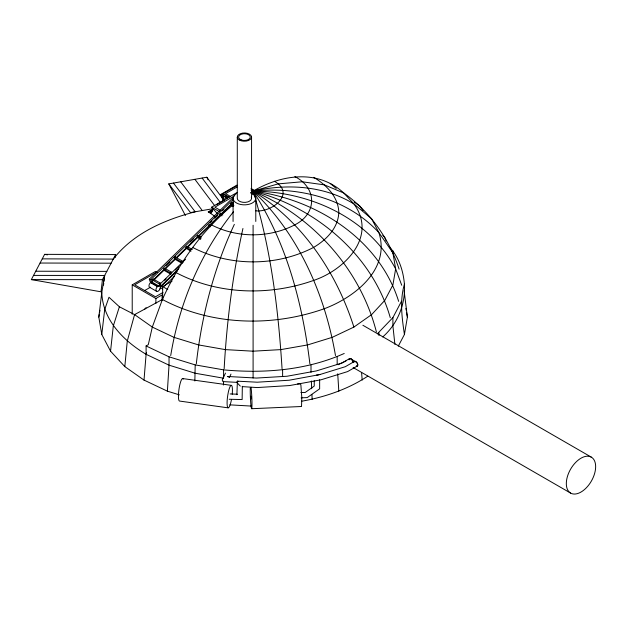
<?xml version="1.0" encoding="UTF-8"?>
<svg xmlns="http://www.w3.org/2000/svg" width="627" height="627" viewBox="0 0 627 627"><rect width="100%" height="100%" fill="white"/><g stroke="black" fill="none" stroke-linecap="round" stroke-linejoin="round"><path stroke-width="0.94" d="M319.817 374.585L289.141 380.228L257.18 382.204L237.382 381.169L236.904 394.704L237.288 394.203L230.125 393.944M242.328 386.295L242.132 399.556L229.239 399.258M223.431 385.017L223.518 381.13M194.856 380.989L195.193 364.89L169.031 356.818L146.099 345.955L146.099 354.302L144.006 380.087L167.385 391.162L179.338 394.853M224.152 368.676C226.794 321.573 232.695 274.563 242.939 228.494M167.385 391.162L169.031 365.165L169.031 356.818M144.006 380.087L124.812 366.591L127.281 341.057L134.578 314.613L162.385 299.487C178.468 263.732 201.628 231.034 231.818 205.836L233.393 204.747M110.556 351.191L113.299 325.954L119.381 306.775L108.988 297.261L104.685 309.566L101.778 334.481L110.556 351.191L124.812 366.591M115.313 257.344L115.634 254.586L44.619 254.35L31.35 279.603L100.994 291.798L102.444 279.681L115.634 254.586M103.526 285.175L103.753 283.239M103.988 281.296L104.685 275.48L33.592 275.402M196.314 363.801C201.659 315.796 213.854 268.199 234.341 224.38M101.778 334.481L98.815 317.097L101.778 292.527L104.685 275.48M98.815 317.097L99.309 314.205M99.638 312.27L99.967 310.341M398.278 346.175L404.423 334.481C401.954 317.748 399.571 300.748 404.423 284.172C403.271 270.793 398.937 257.321 389.728 247.312M404.423 334.481L407.385 317.097L404.101 290.63M170.709 355.564C179.236 303.507 200.421 253.002 233.503 211.754M195.193 364.89L223.58 369.859L223.58 378.206L195.193 373.237L169.031 365.165L146.099 354.302L146.499 352.554M252.258 193.908L253.096 191.125C281.468 174.541 317.803 168.984 343.808 193.03C369.844 211.573 389.218 238.816 399.101 269.14M159.924 289.039L160.12 288.592A3.119 1.803 -60 0 0 158.56 285.865L151.609 281.852L151.17 282.072M225.493 373.096L222.264 379.829L222.609 381.349M229.364 377.454L230.979 374.1M377.352 333.815L392.902 317.607L401.515 301.219M160.661 284.282L160.222 283.043L153.262 279.023L152.33 279.932L159.282 283.953L160.653 287.769L159.368 290.019A3.119 1.803 -60 0 1 156.162 290.889A3.119 1.803 -60 0 1 157.424 286.617L159.658 284.995M251.599 193.531L253.096 191.125L278.129 183.891L302.19 181.775L324.371 184.863L343.808 193.03L353.894 203.916L371.615 218.768L378.92 232.664L392.902 252.838L395.645 268.889L401.719 285.254M210.633 213.454L213.47 209.01M382.736 336.942C397.706 323.783 405.661 304.017 404.423 284.172M251.09 193.147L253.096 191.125C286.868 183.523 323.814 185.498 353.894 203.916C377.877 236.732 344.372 270.135 313.712 280.394C269.336 296.124 217.906 294.823 175.96 272.557M151.609 282.55L150.214 281.742L149.297 279.172L233.33 197.427M149.297 279.172L151.036 280.175L150.817 279.579L233.456 199.198M165.74 265.864L169.941 261.78M174.141 257.689L175.544 256.333M190.247 242.022L193.751 238.621M209.857 222.953L211.957 220.908M214.763 218.18L217.561 215.461M222.467 210.688L223.87 209.332M163.537 269.038L170.489 273.051L170.936 274.297L163.976 270.276L163.537 269.038L164.47 268.129L171.422 272.142L171.657 272.792M174.737 258.136L181.697 262.157L182.136 263.395L175.184 259.374L174.737 258.136L175.67 257.227L182.629 261.247L183.076 262.486M191.023 251.161L186.391 248.48L185.945 247.234L186.877 246.325L192.293 249.452M200.687 239.365L197.591 237.578L197.152 236.34L198.085 235.431L201.173 237.218M199.214 236.003L208.799 226.684L208.352 225.438L209.293 224.529L210.837 225.422M210.421 225.109L220.006 215.782L219.56 214.544L220.492 213.635L222.812 214.967M232.758 205.774L231.206 204.88L230.767 203.642L231.7 202.733L233.244 203.626M163.765 269.681L153.497 279.673L153.262 279.023M174.972 258.786L164.697 268.771L164.47 268.129M186.172 247.884L175.905 257.877L175.67 257.227M187.112 246.975L197.38 236.982M219.787 215.186L198.312 236.073L198.085 235.431M230.995 204.284L220.728 214.277L220.492 213.635M233.268 202.082L231.927 203.375L231.7 202.733M153.709 280.269L163.976 270.276M164.909 269.367L175.184 259.374M176.806 257.807L186.391 248.48M197.591 237.578L187.324 247.571L186.877 246.325M220.939 214.873L231.206 204.88M159.282 283.953L160.222 283.043M170.489 273.051L171.422 272.142M181.697 262.157L182.629 261.247M185.6 259.225L159.517 284.595L162.628 286.868M164.776 280.285L166.139 278.952M175.294 270.057L178.719 266.726M161.257 285.598L178.766 268.575M161.468 286.194L177.496 270.605M163.906 286.523L174.361 276.358M150.214 287.448A3.119 1.803 -60 0 1 148.983 285.708A3.119 1.803 -60 0 1 150.464 282.597L152.706 280.982L152.33 279.932M119.381 306.775L134.578 314.613L152.306 327.082L173.906 337.318L198.547 344.921L225.289 349.607L253.096 351.191L280.912 349.607L307.645 344.921L332.294 337.318L353.894 327.082L371.615 314.613L384.79 300.388L392.902 284.948L395.645 268.889C368.386 217.679 309.362 191.423 253.096 191.125L250.737 192.755M301.532 401.256C324.817 397.134 348.009 389.249 367.79 376.153M223.196 200.656L220.845 194.417L236.982 185.106M237.014 185.639L223.173 193.633L229.02 197.011M237.006 187.042L225.587 193.633L230.603 196.533M217.444 213.744L211.667 207.169L237.077 192.497M216.668 204.747L223.236 200.953M234.757 195.687L214.873 207.169L220.79 210.586M214.716 216.158L208.274 211.895L210.296 212.537L209.402 211.252L210.523 210.601L212.459 210.75L211.644 209.951L212.765 209.308M209.653 212.365L212.459 210.75M211.793 212.396L211.025 212.835L208.274 211.895L210.21 212.044L210.296 212.537M132.219 314.229L132.219 284.854L155.425 271.452L157.118 272.431M155.457 272.839L134.703 284.815L155.457 296.798L162.926 292.488M144.665 290.552L150.472 287.197M162.659 300.027L162.659 286.586L171.994 281.194M132.219 284.854L155.888 298.515L162.087 294.941L162.087 299.714M146.099 345.955L148.293 344.685L152.306 327.082L162.385 299.487C211.714 325.664 272.196 327.192 324.371 308.696C354.686 297.323 390.582 269.375 378.92 232.664C347.342 198.297 298.342 186.297 253.096 191.125L253.096 194.895M349.443 358.683L341.927 363.017L316.416 370.91L287.048 376.239L256.474 378.057L227.342 376.474L228.965 377.156M354.326 361.497L345.328 366.693L319.598 374.632M357.202 366.058L347.632 371.584L321.095 379.774L289.698 385.55L257.203 387.564L242.226 386.624M158.129 286.084L158.56 285.865M223.58 369.859C264.233 373.653 306.619 370.259 344.223 353.471M338.055 364.749L345.986 360.987M185.412 215.539L168.781 183.883L206.8 177.229L223.008 198.994M213.642 208.579L190.475 212.592L168.781 183.883M255.62 210.782C271.687 212.851 296.336 193.649 274.383 181.258M297.535 383.951L300.474 383.826L300.889 385.111L301.806 397.659L301.532 406.5L251.639 408.718M300.866 392.478L305.192 392.463L314.245 386.067L314.245 380.754M301.14 397.847L307.246 397.573L319.645 388.834L319.645 379.774M40.089 263.034L111.144 263.191M35.786 271.225L106.841 271.381M31.35 279.603L102.444 279.681M42.283 258.857L113.299 259.092C133.308 233.322 164.392 219.803 195.193 211.808L173.499 183.1M223.878 381.647L237.304 382.376M229.795 404.854L251.161 406.069M237.382 381.169L238.378 381.451M182.739 378.575L231.379 385.362M228.126 407.84L179.487 401.053A11.357 2.179 -82 0 1 179.22 387.76A11.357 2.179 -82 0 1 183.233 379.108M44.619 254.35L47.48 254.852M255.056 197.615L253.096 191.125C315.843 199.049 379.163 238.863 398.647 301.36M210.523 210.601L211.863 211.025M309.887 363.801C302.606 303.476 286.531 242.492 253.096 191.125C315.53 207.333 372.32 254.578 390.292 317.74M231.818 205.836L233.338 206.557M211.354 224.819C236.928 238.15 269.273 238.15 294.847 224.819C317.223 213.619 317.223 187.81 294.847 176.61M192.489 247.351C229.615 266.702 276.578 266.702 313.712 247.351C326.377 239.835 338.282 227.938 338.815 212.357C338.282 196.776 326.377 184.879 313.712 177.363M335.484 355.564C325.037 294.549 298.585 234.114 253.096 191.125C312.567 215.978 360.439 269.257 376.404 331.942M251.129 188.531L255.322 190.953M251.106 189.072L254.444 191M251.129 190.483L252.799 191.447M222.209 193.633L228.91 197.497M220.845 194.417L227.233 198.108M230.767 203.642L233.855 205.429M211.667 207.169L219.238 211.542M219.56 214.544L221.88 215.876M208.352 225.438L210.672 226.778M362.876 325.256L591.355 457.169A20.738 11.976 -60 0 1 584.779 489.295A20.738 11.976 -60 0 1 566.816 478.926A20.738 11.976 -60 0 1 591.355 457.169M197.152 236.34L201.016 238.573M185.945 247.234L190.584 249.914M350.72 358.863L355.603 361.685M353.134 367.532L570.609 493.088M150.817 279.579L152.557 280.582M162.659 286.586L167.754 289.525M160.653 287.769L162.738 288.976M150.739 282.377L157.698 286.39M150.464 282.597L157.424 286.617M149.735 287.354L156.687 291.367M253.096 191.125C302.433 221.558 336.503 272.479 353.894 327.082M354.177 202.035L359.765 205.962L362.994 210.656M146.099 354.302C123.746 341.033 102.726 320.029 101.778 292.527M240.298 386.083L237.743 383.434L236.998 381.647M330.241 183.484L336.276 188.484M209.402 211.252L210.21 212.044M382.815 235.266L384.79 237.398L386.146 241.011M194.926 179.346L214.732 205.75M180.733 181.83L202.286 210.562M202.16 178.076L220.108 202.176M206.8 177.229L208.148 179.792M226.135 196.902L226.786 198.641M225.203 196.376L226.19 198.986M224.662 200.154L222.695 194.926L222.209 195.209L224.176 200.428M209.293 224.529L209.52 225.179M255.62 199.464C271.593 254.421 278.482 311.682 282.048 368.676M405.904 308.413L406.233 310.341M406.562 312.27L407.385 317.097M394.9 344.395L392.902 325.954L392.902 317.607M361.583 372.563L362.194 380.087M337.718 373.833L338.815 391.162M311.345 380.989L311.682 388.74M311.933 394.555L312.144 399.399M392.902 250.745L392.902 252.595M378.92 332.71L378.92 335.492M337.169 356.818L337.169 364.24M311.008 364.89L311.008 372.313M282.62 369.859L282.62 376.357M255.785 198.289L255.785 221.456M253.096 225.25L253.096 370.322M253.096 371.537L253.096 378.034M251.568 137.094L251.568 198.289M237.288 137.094L237.288 198.289A7.14 4.123 0 0 0 245.361 202.372A7.14 4.123 0 0 0 251.325 197.223M233.072 198.289L233.072 221.456M155.888 298.515L155.888 303.413M318.939 374.585A2.704 1.56 0 0 1 316.361 375.056M250.996 387.329A11.357 0.713 87.5 0 1 251.976 404.321A11.357 0.713 87.5 0 1 250.918 405.018A11.357 0.713 87.5 0 1 250.298 387.792M231.379 400.081A11.357 2.179 -82 0 1 227.209 405.473A11.357 2.179 -82 0 1 229.874 387.063A11.357 2.179 -82 0 1 232.225 394.265M352.883 362.5A2.704 1.348 53.9 0 0 350.971 359.028A2.704 1.348 53.9 0 0 349.059 359.804A2.696 1.56 60 0 1 349.129 359.279M350.477 358.511A2.696 1.56 60 0 1 351.919 359.569M352.319 360.141A2.696 1.56 60 0 1 352.617 360.768M352.805 361.403A2.696 1.56 60 0 1 352.876 362.006A2.696 1.56 60 0 1 352.805 362.531M353.942 362.132A2.704 1.348 53.9 0 1 357.029 363.064A2.704 1.348 53.9 0 1 356.591 365.988M356.348 366.121A2.696 1.56 60 0 0 357.758 364.828A2.696 1.56 60 0 0 355.854 361.544M354.208 361.685A2.696 1.56 60 0 1 355.36 361.332M250.941 192.912A11.357 6.56 0 0 1 253.339 202.356A11.357 6.56 0 0 1 236.873 203.187A11.357 6.56 0 0 1 236.395 193.649M151.609 281.852A3.119 1.803 -60 0 1 152.635 281.837M144.766 309.189A22.721 13.12 0 0 1 146.083 307.645M251.004 396.288L251.161 398.796L251.004 396.288M241.458 140.001A5.847 3.378 0 0 0 250.275 137.125A5.847 3.378 0 0 0 241.544 134.154A5.847 3.378 0 0 0 241.458 140.001M239.381 140.009A7.14 4.123 0 0 0 251.325 138.159A7.14 4.123 0 0 0 242.578 133.112A7.14 4.123 0 0 0 239.381 140.009"/></g></svg>
